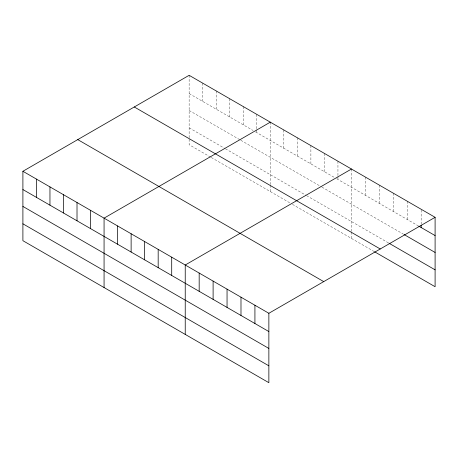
<?xml version="1.0" encoding="UTF-8"?>
<svg xmlns="http://www.w3.org/2000/svg" width="458" height="458" viewBox="0 0 458 458"><rect width="100%" height="100%" fill="white"/><g stroke="black" fill="none" stroke-linecap="round" stroke-linejoin="round"><path stroke-width="0.34" stroke-dasharray="2.29 1.72" d="M189.137 93.575L253.091 130.496M255.547 131.915L334.254 177.361M336.716 178.78L418.131 225.783M189.137 110.452L240.175 139.919M240.794 140.274L321.344 186.778M321.957 187.133L403.59 234.261M189.137 127.839L224.804 148.426M225.416 148.781L305.973 195.291M306.585 195.646L388.441 242.9M210.663 157.14L189.137 144.717L189.137 138.385M211.275 157.495L289.983 202.934M292.444 204.354L373.894 251.379M421.16 209.964L421.16 224.723M407.225 201.217L407.225 219.485M393.285 193.167L393.285 211.441M379.35 185.124L379.35 203.392M365.41 177.074L365.41 195.348M351.475 169.025L351.475 231.404M351.475 232.109L351.475 238.435M337.947 161.216L337.947 175.975M337.947 176.679L337.947 179.49M324.419 153.407L324.419 171.681M310.89 145.598L310.89 163.867M297.362 137.784L297.362 156.058M283.834 129.975L283.834 148.249M270.306 122.166L270.306 184.545M270.306 185.25L270.306 191.576M256.778 114.357L256.778 129.116M256.778 129.814L256.778 132.625M243.25 106.548L243.25 124.816M229.721 98.733L229.721 117.008M216.193 90.924L216.193 109.199M202.665 83.116L202.665 101.384M189.137 75.307L189.137 137.681"/><path stroke-width="0.69" d="M22.9 171.281L268.863 313.283L268.863 382.693L22.9 240.69L22.9 171.281L189.137 75.307L435.1 217.31L435.1 286.719L374.501 251.734M270.306 122.166L104.069 218.145L104.069 287.555M351.475 169.025L185.232 265.005L185.232 334.414M268.863 313.283L435.1 217.31M418.738 226.132L435.1 235.578M404.196 234.611L435.1 252.455M389.042 243.255L435.1 269.842M134.28 106.977L380.243 248.98M77.757 139.61L323.72 281.613M22.9 189.555L268.863 331.558M22.9 206.426L268.863 348.435M22.9 223.813L268.863 365.822M421.16 225.428L421.16 227.534M254.923 305.24L254.923 323.508M240.988 297.19L240.988 315.465M227.048 289.147L227.048 307.415M213.107 281.098L213.107 299.372M199.173 273.054L199.173 291.322M171.704 257.196L171.704 275.464M158.176 249.387L158.176 267.655M144.648 241.572L144.648 259.846M131.125 233.763L131.125 252.037M117.597 225.954L117.597 244.223M90.541 210.331L90.541 228.605M77.013 202.522L77.013 220.796M63.485 194.713L63.485 212.981M49.956 186.904L49.956 205.173M36.428 179.089L36.428 197.364"/></g></svg>
